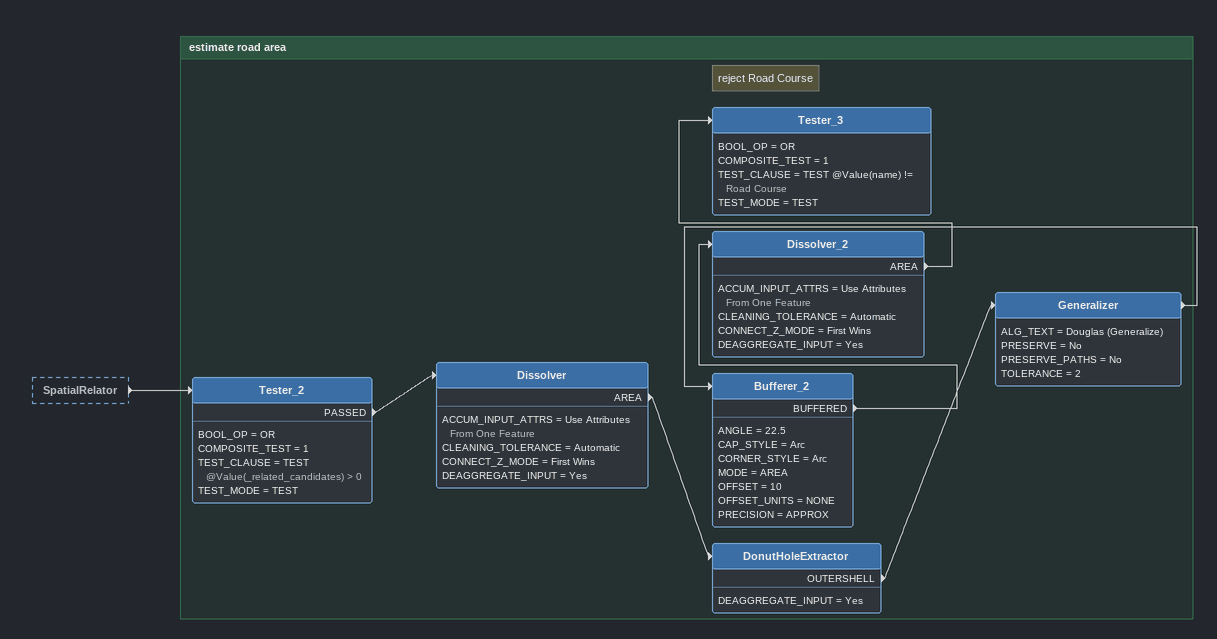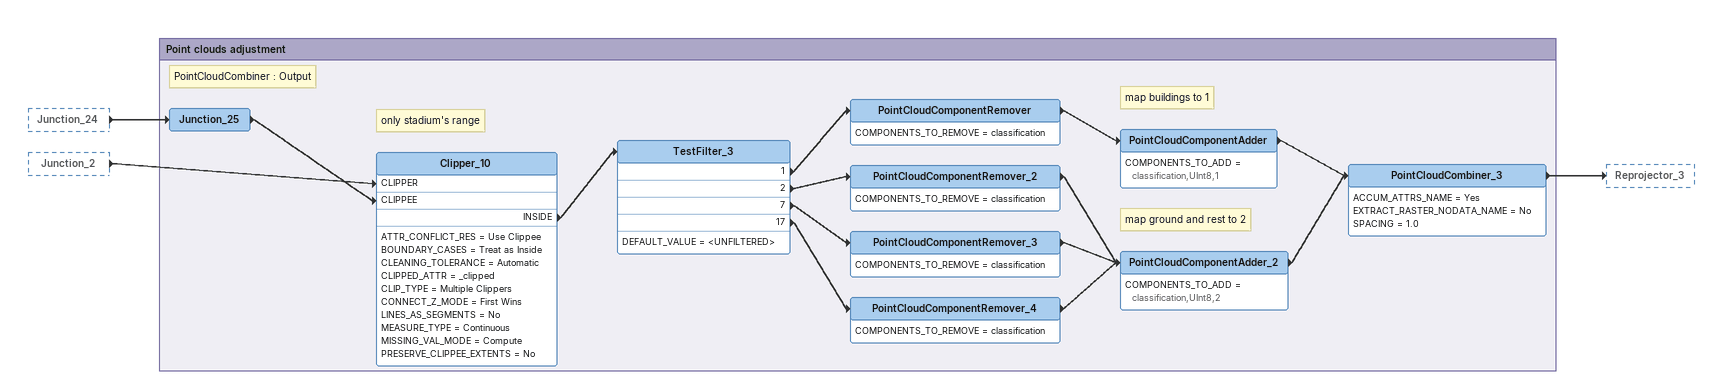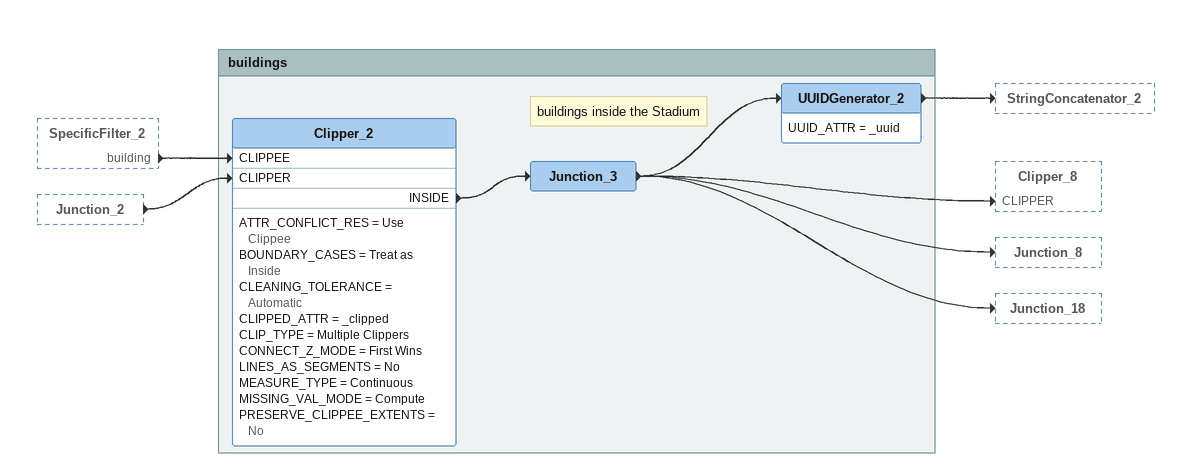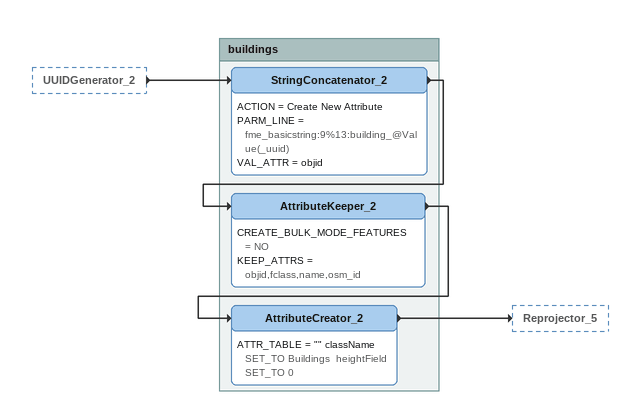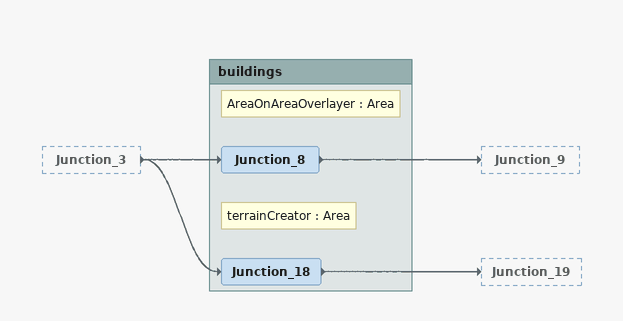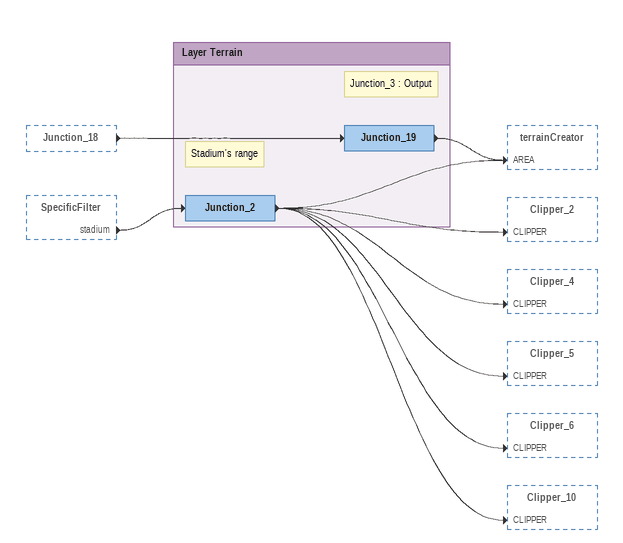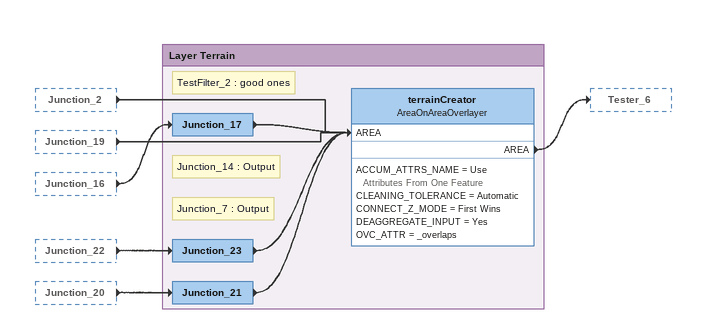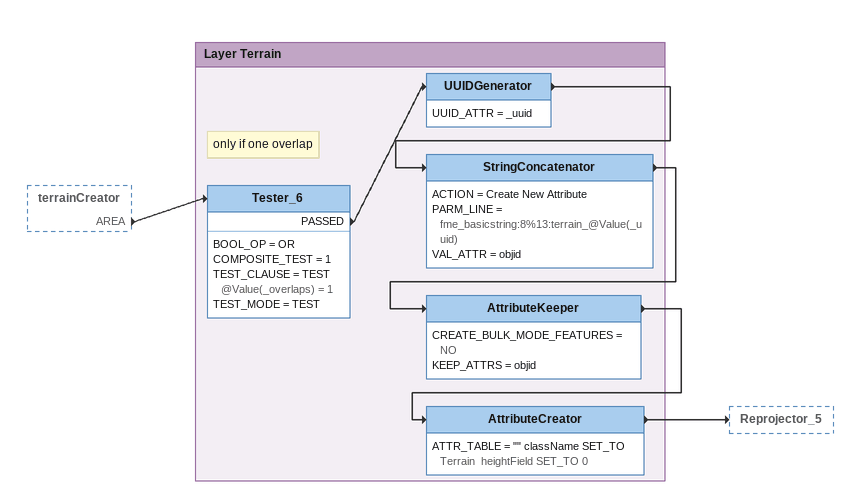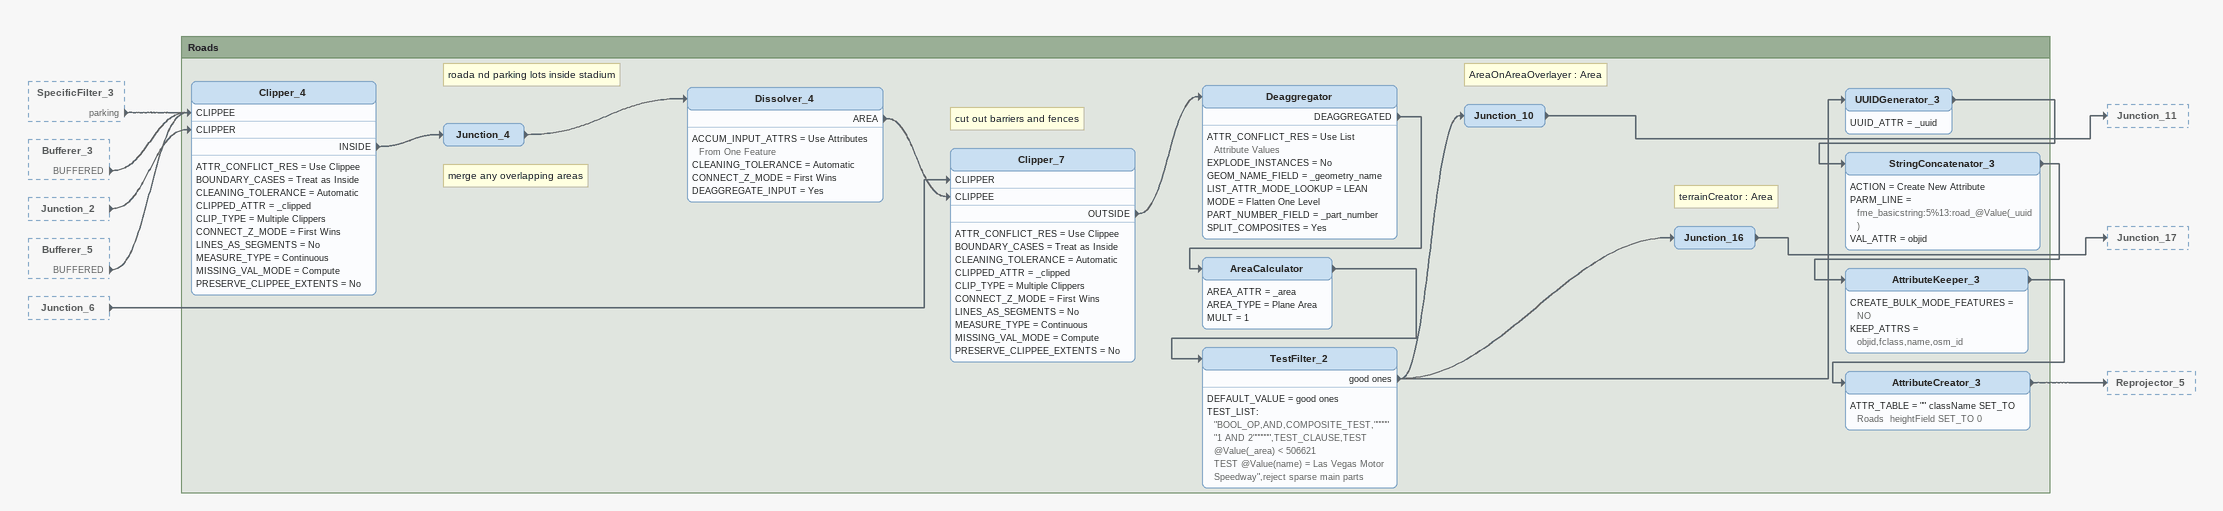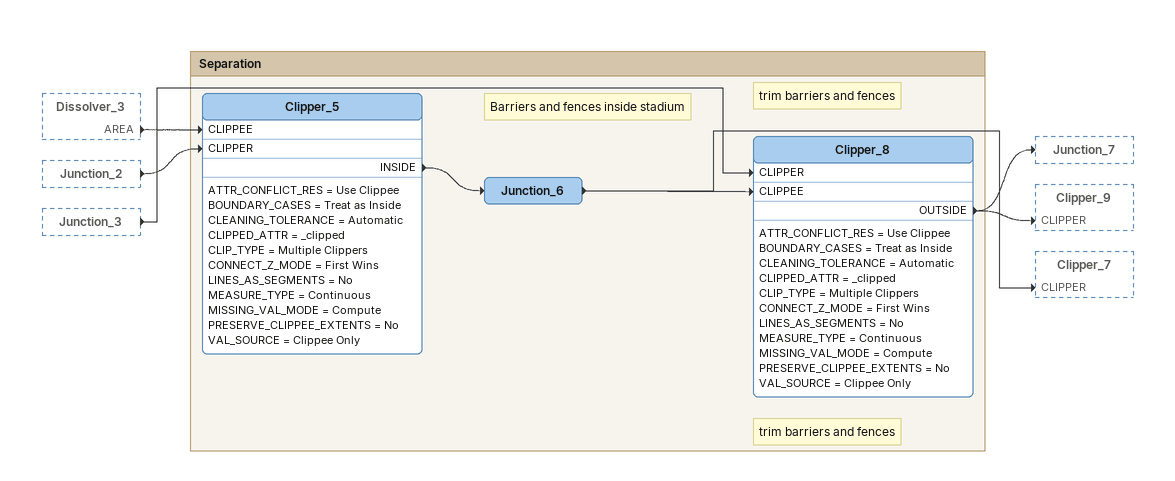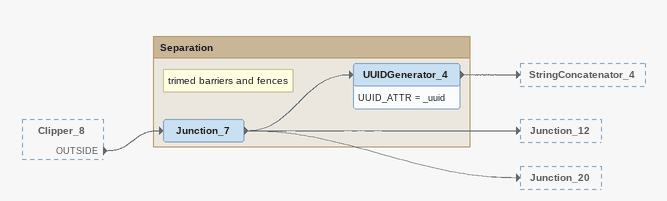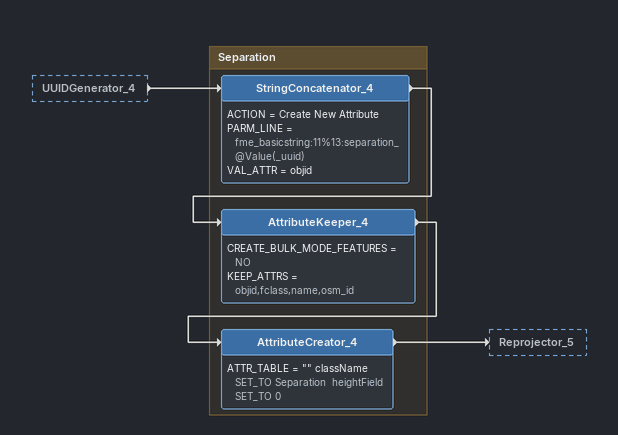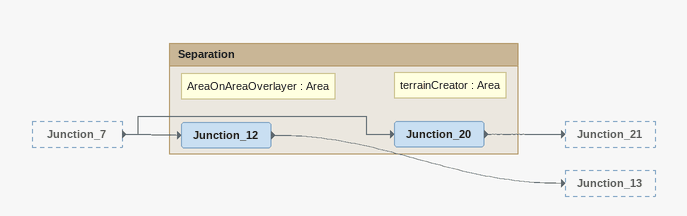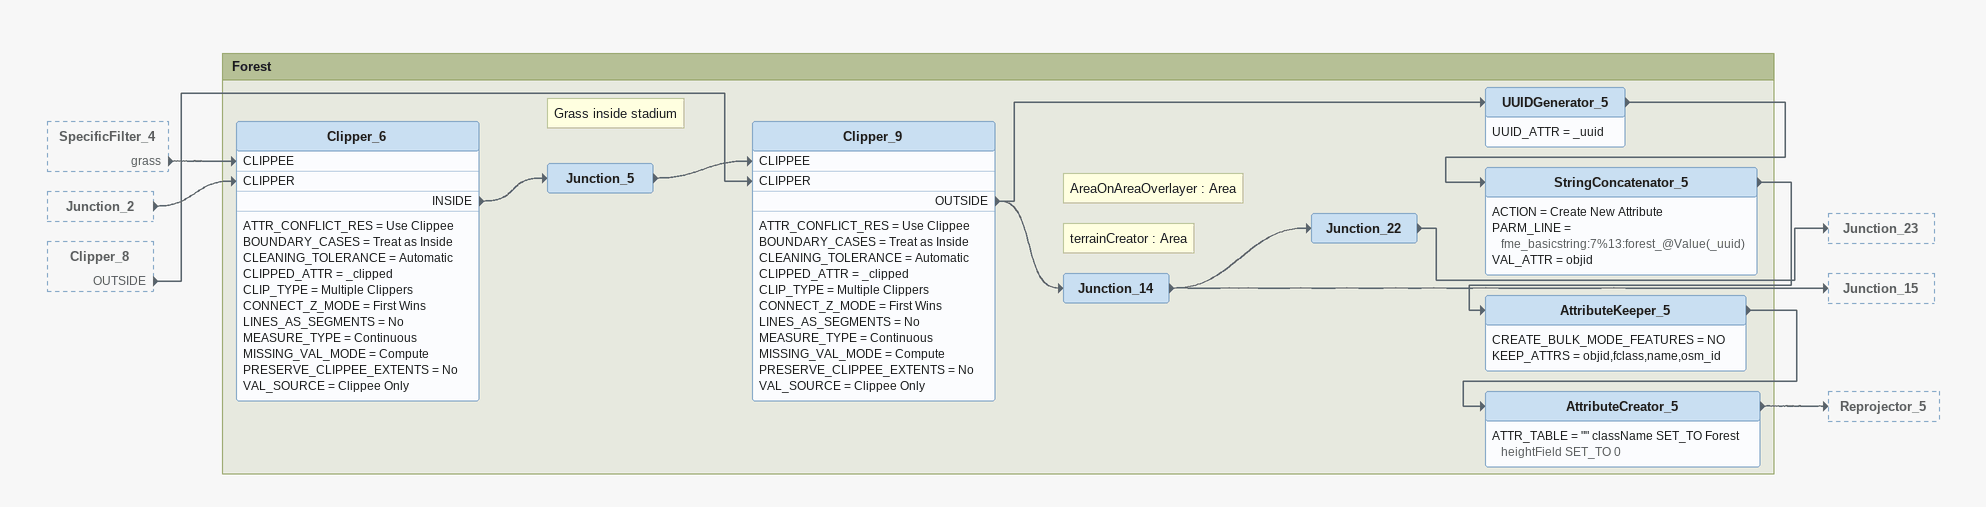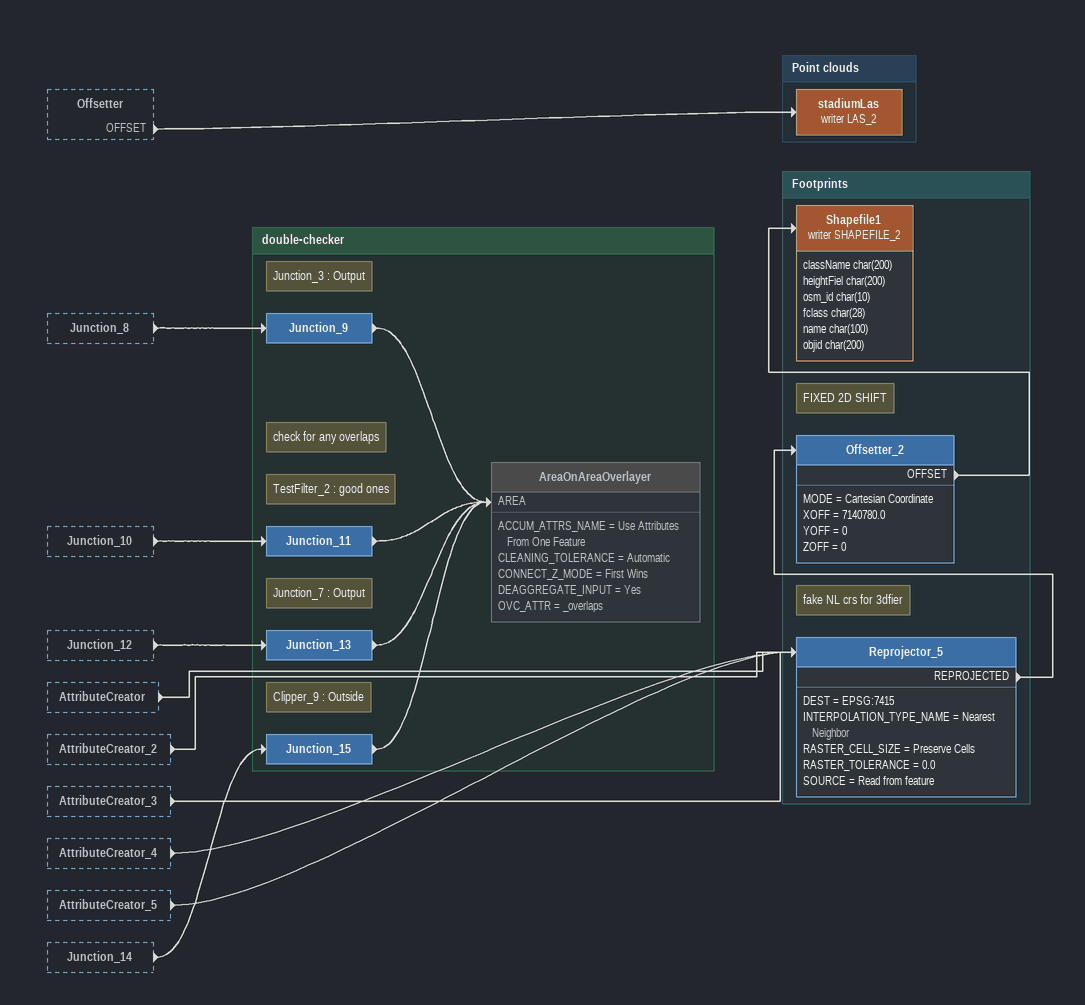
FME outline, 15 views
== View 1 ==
SpatialRelator [outside]
    -> Tester_2

Bookmark: estimate road area
Tester_2
    BOOL_OP = OR
    COMPOSITE_TEST = 1
    TEST_CLAUSE = TEST @Value(_related_candidates) > 0
    TEST_MODE = TEST
    PASSED -> Dissolver
Dissolver
    ACCUM_INPUT_ATTRS = Use Attributes From One Feature
    CLEANING_TOLERANCE = Automatic
    CONNECT_Z_MODE = First Wins
    DEAGGREGATE_INPUT = Yes
    AREA -> DonutHoleExtractor
DonutHoleExtractor
    DEAGGREGATE_INPUT = Yes
    OUTERSHELL -> Generalizer
Generalizer
    ALG_TEXT = Douglas (Generalize)
    PRESERVE = No
    PRESERVE_PATHS = No
    TOLERANCE = 2
    -> Bufferer_2
Bufferer_2
    ANGLE = 22.5
    CAP_STYLE = Arc
    CORNER_STYLE = Arc
    MODE = AREA
    OFFSET = 10
    OFFSET_UNITS = NONE
    PRECISION = APPROX
    BUFFERED -> Dissolver_2
Dissolver_2
    ACCUM_INPUT_ATTRS = Use Attributes From One Feature
    CLEANING_TOLERANCE = Automatic
    CONNECT_Z_MODE = First Wins
    DEAGGREGATE_INPUT = Yes
    AREA -> Tester_3
Note: reject Road Course
Tester_3
    BOOL_OP = OR
    COMPOSITE_TEST = 1
    TEST_CLAUSE = TEST @Value(name) != Road Course
    TEST_MODE = TEST

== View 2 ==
Junction_24 [outside]
    -> Junction_25
Junction_2 [outside]
    -> Clipper_10 [CLIPPER]

Bookmark: Point clouds adjustment
Note: PointCloudCombiner : Output
Junction_25
    -> Clipper_10 [CLIPPEE]
Note: only stadium's range
Clipper_10
    ATTR_CONFLICT_RES = Use Clippee
    BOUNDARY_CASES = Treat as Inside
    CLEANING_TOLERANCE = Automatic
    CLIPPED_ATTR = _clipped
    CLIP_TYPE = Multiple Clippers
    CONNECT_Z_MODE = First Wins
    LINES_AS_SEGMENTS = No
    MEASURE_TYPE = Continuous
    MISSING_VAL_MODE = Compute
    PRESERVE_CLIPPEE_EXTENTS = No
    INSIDE -> TestFilter_3
TestFilter_3
    DEFAULT_VALUE = <UNFILTERED>
    1 -> PointCloudComponentRemover
    2 -> PointCloudComponentRemover_2
    7 -> PointCloudComponentRemover_3
    17 -> PointCloudComponentRemover_4
PointCloudComponentRemover
    COMPONENTS_TO_REMOVE = classification
    -> PointCloudComponentAdder
Note: map buildings to 1
PointCloudComponentAdder
    COMPONENTS_TO_ADD = classification,UInt8,1
    -> PointCloudCombiner_3
PointCloudComponentRemover_2
    COMPONENTS_TO_REMOVE = classification
    -> PointCloudComponentAdder_2
PointCloudComponentRemover_3
    COMPONENTS_TO_REMOVE = classification
    -> PointCloudComponentAdder_2
PointCloudComponentRemover_4
    COMPONENTS_TO_REMOVE = classification
    -> PointCloudComponentAdder_2
Note: map ground and rest to 2
PointCloudComponentAdder_2
    COMPONENTS_TO_ADD = classification,UInt8,2
    -> PointCloudCombiner_3
PointCloudCombiner_3
    ACCUM_ATTRS_NAME = Yes
    EXTRACT_RASTER_NODATA_NAME = No
    SPACING = 1.0
    -> Reprojector_3

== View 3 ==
SpecificFilter_2 [outside]
    building -> Clipper_2 [CLIPPEE]
Junction_2 [outside]
    -> Clipper_2 [CLIPPER]

Bookmark: buildings
Clipper_2
    ATTR_CONFLICT_RES = Use Clippee
    BOUNDARY_CASES = Treat as Inside
    CLEANING_TOLERANCE = Automatic
    CLIPPED_ATTR = _clipped
    CLIP_TYPE = Multiple Clippers
    CONNECT_Z_MODE = First Wins
    LINES_AS_SEGMENTS = No
    MEASURE_TYPE = Continuous
    MISSING_VAL_MODE = Compute
    PRESERVE_CLIPPEE_EXTENTS = No
    INSIDE -> Junction_3
Note: buildings inside the Stadium
Junction_3
    -> Clipper_8 [CLIPPER]
    -> Junction_8
    -> Junction_18
    -> UUIDGenerator_2
UUIDGenerator_2
    UUID_ATTR = _uuid
    -> StringConcatenator_2

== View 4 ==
UUIDGenerator_2 [outside]
    -> StringConcatenator_2

Bookmark: buildings
StringConcatenator_2
    ACTION = Create New Attribute
    PARM_LINE = fme_basicstring:9%13:building_@Value(_uuid)
    VAL_ATTR = objid
    -> AttributeKeeper_2
AttributeKeeper_2
    CREATE_BULK_MODE_FEATURES = NO
    KEEP_ATTRS = objid,fclass,name,osm_id
    -> AttributeCreator_2
AttributeCreator_2
    ATTR_TABLE = "" className SET_TO Buildings  heightField SET_TO 0
    -> Reprojector_5

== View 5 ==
Junction_3 [outside]
    -> Junction_8
    -> Junction_18

Bookmark: buildings
Note: AreaOnAreaOverlayer : Area
Junction_8
    -> Junction_9
Note: terrainCreator : Area
Junction_18
    -> Junction_19

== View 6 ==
Junction_18 [outside]
    -> Junction_19
SpecificFilter [outside]
    stadium -> Junction_2

Bookmark: Layer Terrain
Note: Stadium's range
Junction_2
    -> Clipper_2 [CLIPPER]
    -> Clipper_4 [CLIPPER]
    -> Clipper_5 [CLIPPER]
    -> Clipper_6 [CLIPPER]
    -> terrainCreator [AREA]
    -> Clipper_10 [CLIPPER]
Note: Junction_3 : Output
Junction_19
    -> terrainCreator [AREA]

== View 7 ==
Junction_2 [outside]
    -> terrainCreator [AREA]
Junction_19 [outside]
    -> terrainCreator [AREA]
Junction_16 [outside]
    -> Junction_17
Junction_22 [outside]
    -> Junction_23
Junction_20 [outside]
    -> Junction_21

Bookmark: Layer Terrain
Note: TestFilter_2 : good ones
Junction_17
    -> terrainCreator [AREA]
Note: Junction_7 : Output
Junction_21
    -> terrainCreator [AREA]
Note: Junction_14 : Output
Junction_23
    -> terrainCreator [AREA]
terrainCreator: AreaOnAreaOverlayer
    ACCUM_ATTRS_NAME = Use Attributes From One Feature
    CLEANING_TOLERANCE = Automatic
    CONNECT_Z_MODE = First Wins
    DEAGGREGATE_INPUT = Yes
    OVC_ATTR = _overlaps
    AREA -> Tester_6

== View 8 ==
terrainCreator [outside]
    AREA -> Tester_6

Bookmark: Layer Terrain
Note: only if one overlap
Tester_6
    BOOL_OP = OR
    COMPOSITE_TEST = 1
    TEST_CLAUSE = TEST @Value(_overlaps) = 1
    TEST_MODE = TEST
    PASSED -> UUIDGenerator
UUIDGenerator
    UUID_ATTR = _uuid
    -> StringConcatenator
StringConcatenator
    ACTION = Create New Attribute
    PARM_LINE = fme_basicstring:8%13:terrain_@Value(_uuid)
    VAL_ATTR = objid
    -> AttributeKeeper
AttributeKeeper
    CREATE_BULK_MODE_FEATURES = NO
    KEEP_ATTRS = objid
    -> AttributeCreator
AttributeCreator
    ATTR_TABLE = "" className SET_TO Terrain  heightField SET_TO 0
    -> Reprojector_5

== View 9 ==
SpecificFilter_3 [outside]
    parking -> Clipper_4 [CLIPPEE]
Bufferer_3 [outside]
    BUFFERED -> Clipper_4 [CLIPPEE]
Junction_2 [outside]
    -> Clipper_4 [CLIPPER]
Bufferer_5 [outside]
    BUFFERED -> Clipper_4 [CLIPPEE]
Junction_6 [outside]
    -> Clipper_7 [CLIPPER]

Bookmark: Roads
Clipper_4
    ATTR_CONFLICT_RES = Use Clippee
    BOUNDARY_CASES = Treat as Inside
    CLEANING_TOLERANCE = Automatic
    CLIPPED_ATTR = _clipped
    CLIP_TYPE = Multiple Clippers
    CONNECT_Z_MODE = First Wins
    LINES_AS_SEGMENTS = No
    MEASURE_TYPE = Continuous
    MISSING_VAL_MODE = Compute
    PRESERVE_CLIPPEE_EXTENTS = No
    INSIDE -> Junction_4
Note: roada nd parking lots inside stadium
Junction_4
    -> Dissolver_4
Note: merge any overlapping areas
Dissolver_4
    ACCUM_INPUT_ATTRS = Use Attributes From One Feature
    CLEANING_TOLERANCE = Automatic
    CONNECT_Z_MODE = First Wins
    DEAGGREGATE_INPUT = Yes
    AREA -> Clipper_7 [CLIPPEE]
Note: cut out barriers and fences
Clipper_7
    ATTR_CONFLICT_RES = Use Clippee
    BOUNDARY_CASES = Treat as Inside
    CLEANING_TOLERANCE = Automatic
    CLIPPED_ATTR = _clipped
    CLIP_TYPE = Multiple Clippers
    CONNECT_Z_MODE = First Wins
    LINES_AS_SEGMENTS = No
    MEASURE_TYPE = Continuous
    MISSING_VAL_MODE = Compute
    PRESERVE_CLIPPEE_EXTENTS = No
    OUTSIDE -> Deaggregator
Deaggregator
    ATTR_CONFLICT_RES = Use List Attribute Values
    EXPLODE_INSTANCES = No
    GEOM_NAME_FIELD = _geometry_name
    LIST_ATTR_MODE_LOOKUP = LEAN
    MODE = Flatten One Level
    PART_NUMBER_FIELD = _part_number
    SPLIT_COMPOSITES = Yes
    DEAGGREGATED -> AreaCalculator
AreaCalculator
    AREA_ATTR = _area
    AREA_TYPE = Plane Area
    MULT = 1
    -> TestFilter_2
TestFilter_2
    DEFAULT_VALUE = good ones
    TEST_LIST:
      "BOOL_OP,AND,COMPOSITE_TEST,""""""1 AND 2"""""",TEST_CLAUSE,TEST @Value(_area) < 506621
      TEST @Value(name) = Las Vegas Motor Speedway",reject sparse main parts
    good ones -> Junction_10
    good ones -> Junction_16
    good ones -> UUIDGenerator_3
UUIDGenerator_3
    UUID_ATTR = _uuid
    -> StringConcatenator_3
StringConcatenator_3
    ACTION = Create New Attribute
    PARM_LINE = fme_basicstring:5%13:road_@Value(_uuid)
    VAL_ATTR = objid
    -> AttributeKeeper_3
AttributeKeeper_3
    CREATE_BULK_MODE_FEATURES = NO
    KEEP_ATTRS = objid,fclass,name,osm_id
    -> AttributeCreator_3
AttributeCreator_3
    ATTR_TABLE = "" className SET_TO Roads  heightField SET_TO 0
    -> Reprojector_5
Note: AreaOnAreaOverlayer : Area
Junction_10
    -> Junction_11
Note: terrainCreator : Area
Junction_16
    -> Junction_17

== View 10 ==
Dissolver_3 [outside]
    AREA -> Clipper_5 [CLIPPEE]
Junction_2 [outside]
    -> Clipper_5 [CLIPPER]
Junction_3 [outside]
    -> Clipper_8 [CLIPPER]

Bookmark: Separation
Clipper_5
    ATTR_CONFLICT_RES = Use Clippee
    BOUNDARY_CASES = Treat as Inside
    CLEANING_TOLERANCE = Automatic
    CLIPPED_ATTR = _clipped
    CLIP_TYPE = Multiple Clippers
    CONNECT_Z_MODE = First Wins
    LINES_AS_SEGMENTS = No
    MEASURE_TYPE = Continuous
    MISSING_VAL_MODE = Compute
    PRESERVE_CLIPPEE_EXTENTS = No
    VAL_SOURCE = Clippee Only
    INSIDE -> Junction_6
Note: Barriers and fences inside stadium
Junction_6
    -> Clipper_7 [CLIPPER]
    -> Clipper_8 [CLIPPEE]
Note: trim barriers and fences
Note: trim barriers and fences
Clipper_8
    ATTR_CONFLICT_RES = Use Clippee
    BOUNDARY_CASES = Treat as Inside
    CLEANING_TOLERANCE = Automatic
    CLIPPED_ATTR = _clipped
    CLIP_TYPE = Multiple Clippers
    CONNECT_Z_MODE = First Wins
    LINES_AS_SEGMENTS = No
    MEASURE_TYPE = Continuous
    MISSING_VAL_MODE = Compute
    PRESERVE_CLIPPEE_EXTENTS = No
    VAL_SOURCE = Clippee Only
    OUTSIDE -> Junction_7
    OUTSIDE -> Clipper_9 [CLIPPER]

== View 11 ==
Clipper_8 [outside]
    OUTSIDE -> Junction_7

Bookmark: Separation
Note: trimed barriers and fences
Junction_7
    -> Junction_12
    -> Junction_20
    -> UUIDGenerator_4
UUIDGenerator_4
    UUID_ATTR = _uuid
    -> StringConcatenator_4

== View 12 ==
UUIDGenerator_4 [outside]
    -> StringConcatenator_4

Bookmark: Separation
StringConcatenator_4
    ACTION = Create New Attribute
    PARM_LINE = fme_basicstring:11%13:separation_@Value(_uuid)
    VAL_ATTR = objid
    -> AttributeKeeper_4
AttributeKeeper_4
    CREATE_BULK_MODE_FEATURES = NO
    KEEP_ATTRS = objid,fclass,name,osm_id
    -> AttributeCreator_4
AttributeCreator_4
    ATTR_TABLE = "" className SET_TO Separation  heightField SET_TO 0
    -> Reprojector_5

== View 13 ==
Junction_7 [outside]
    -> Junction_12
    -> Junction_20

Bookmark: Separation
Note: terrainCreator : Area
Junction_20
    -> Junction_21
Note: AreaOnAreaOverlayer : Area
Junction_12
    -> Junction_13

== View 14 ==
SpecificFilter_4 [outside]
    grass -> Clipper_6 [CLIPPEE]
Junction_2 [outside]
    -> Clipper_6 [CLIPPER]
Clipper_8 [outside]
    OUTSIDE -> Clipper_9 [CLIPPER]

Bookmark: Forest
Clipper_6
    ATTR_CONFLICT_RES = Use Clippee
    BOUNDARY_CASES = Treat as Inside
    CLEANING_TOLERANCE = Automatic
    CLIPPED_ATTR = _clipped
    CLIP_TYPE = Multiple Clippers
    CONNECT_Z_MODE = First Wins
    LINES_AS_SEGMENTS = No
    MEASURE_TYPE = Continuous
    MISSING_VAL_MODE = Compute
    PRESERVE_CLIPPEE_EXTENTS = No
    VAL_SOURCE = Clippee Only
    INSIDE -> Junction_5
Note: Grass inside stadium
Junction_5
    -> Clipper_9 [CLIPPEE]
Clipper_9
    ATTR_CONFLICT_RES = Use Clippee
    BOUNDARY_CASES = Treat as Inside
    CLEANING_TOLERANCE = Automatic
    CLIPPED_ATTR = _clipped
    CLIP_TYPE = Multiple Clippers
    CONNECT_Z_MODE = First Wins
    LINES_AS_SEGMENTS = No
    MEASURE_TYPE = Continuous
    MISSING_VAL_MODE = Compute
    PRESERVE_CLIPPEE_EXTENTS = No
    VAL_SOURCE = Clippee Only
    OUTSIDE -> Junction_14
    OUTSIDE -> UUIDGenerator_5
UUIDGenerator_5
    UUID_ATTR = _uuid
    -> StringConcatenator_5
StringConcatenator_5
    ACTION = Create New Attribute
    PARM_LINE = fme_basicstring:7%13:forest_@Value(_uuid)
    VAL_ATTR = objid
    -> AttributeKeeper_5
AttributeKeeper_5
    CREATE_BULK_MODE_FEATURES = NO
    KEEP_ATTRS = objid,fclass,name,osm_id
    -> AttributeCreator_5
AttributeCreator_5
    ATTR_TABLE = "" className SET_TO Forest  heightField SET_TO 0
    -> Reprojector_5
Note: AreaOnAreaOverlayer : Area
Junction_14
    -> Junction_15
    -> Junction_22
Note: terrainCreator : Area
Junction_22
    -> Junction_23

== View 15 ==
Offsetter [outside]
    OFFSET -> stadiumLas (writer LAS_2)
Junction_8 [outside]
    -> Junction_9
Junction_10 [outside]
    -> Junction_11
Junction_12 [outside]
    -> Junction_13
AttributeCreator [outside]
    -> Reprojector_5
AttributeCreator_2 [outside]
    -> Reprojector_5
AttributeCreator_3 [outside]
    -> Reprojector_5
AttributeCreator_4 [outside]
    -> Reprojector_5
AttributeCreator_5 [outside]
    -> Reprojector_5
Junction_14 [outside]
    -> Junction_15

Bookmark: Point clouds
stadiumLas (writer LAS_2)

Bookmark: double-checker
Note: Junction_3 : Output
Junction_9
    -> AreaOnAreaOverlayer [AREA]
Note: TestFilter_2 : good ones
Junction_11
    -> AreaOnAreaOverlayer [AREA]
Note: Junction_7 : Output
Junction_13
    -> AreaOnAreaOverlayer [AREA]
Note: Clipper_9 : Outside
Junction_15
    -> AreaOnAreaOverlayer [AREA]
Note: check for any overlaps
AreaOnAreaOverlayer [off]
    ACCUM_ATTRS_NAME = Use Attributes From One Feature
    CLEANING_TOLERANCE = Automatic
    CONNECT_Z_MODE = First Wins
    DEAGGREGATE_INPUT = Yes
    OVC_ATTR = _overlaps

Bookmark: Footprints
Note: fake NL crs for 3dfier
Reprojector_5
    DEST = EPSG:7415
    INTERPOLATION_TYPE_NAME = Nearest Neighbor
    RASTER_CELL_SIZE = Preserve Cells
    RASTER_TOLERANCE = 0.0
    SOURCE = Read from feature
    REPROJECTED -> Offsetter_2
Note: FIXED 2D SHIFT
Offsetter_2
    MODE = Cartesian Coordinate
    XOFF = 7140780.0
    YOFF = 0
    ZOFF = 0
    OFFSET -> Shapefile1 (writer SHAPEFILE_2)
Shapefile1 (writer SHAPEFILE_2)
    attributes: className char(200), heightFiel char(200), osm_id char(10), fclass char(28), name char(100), objid char(200)
